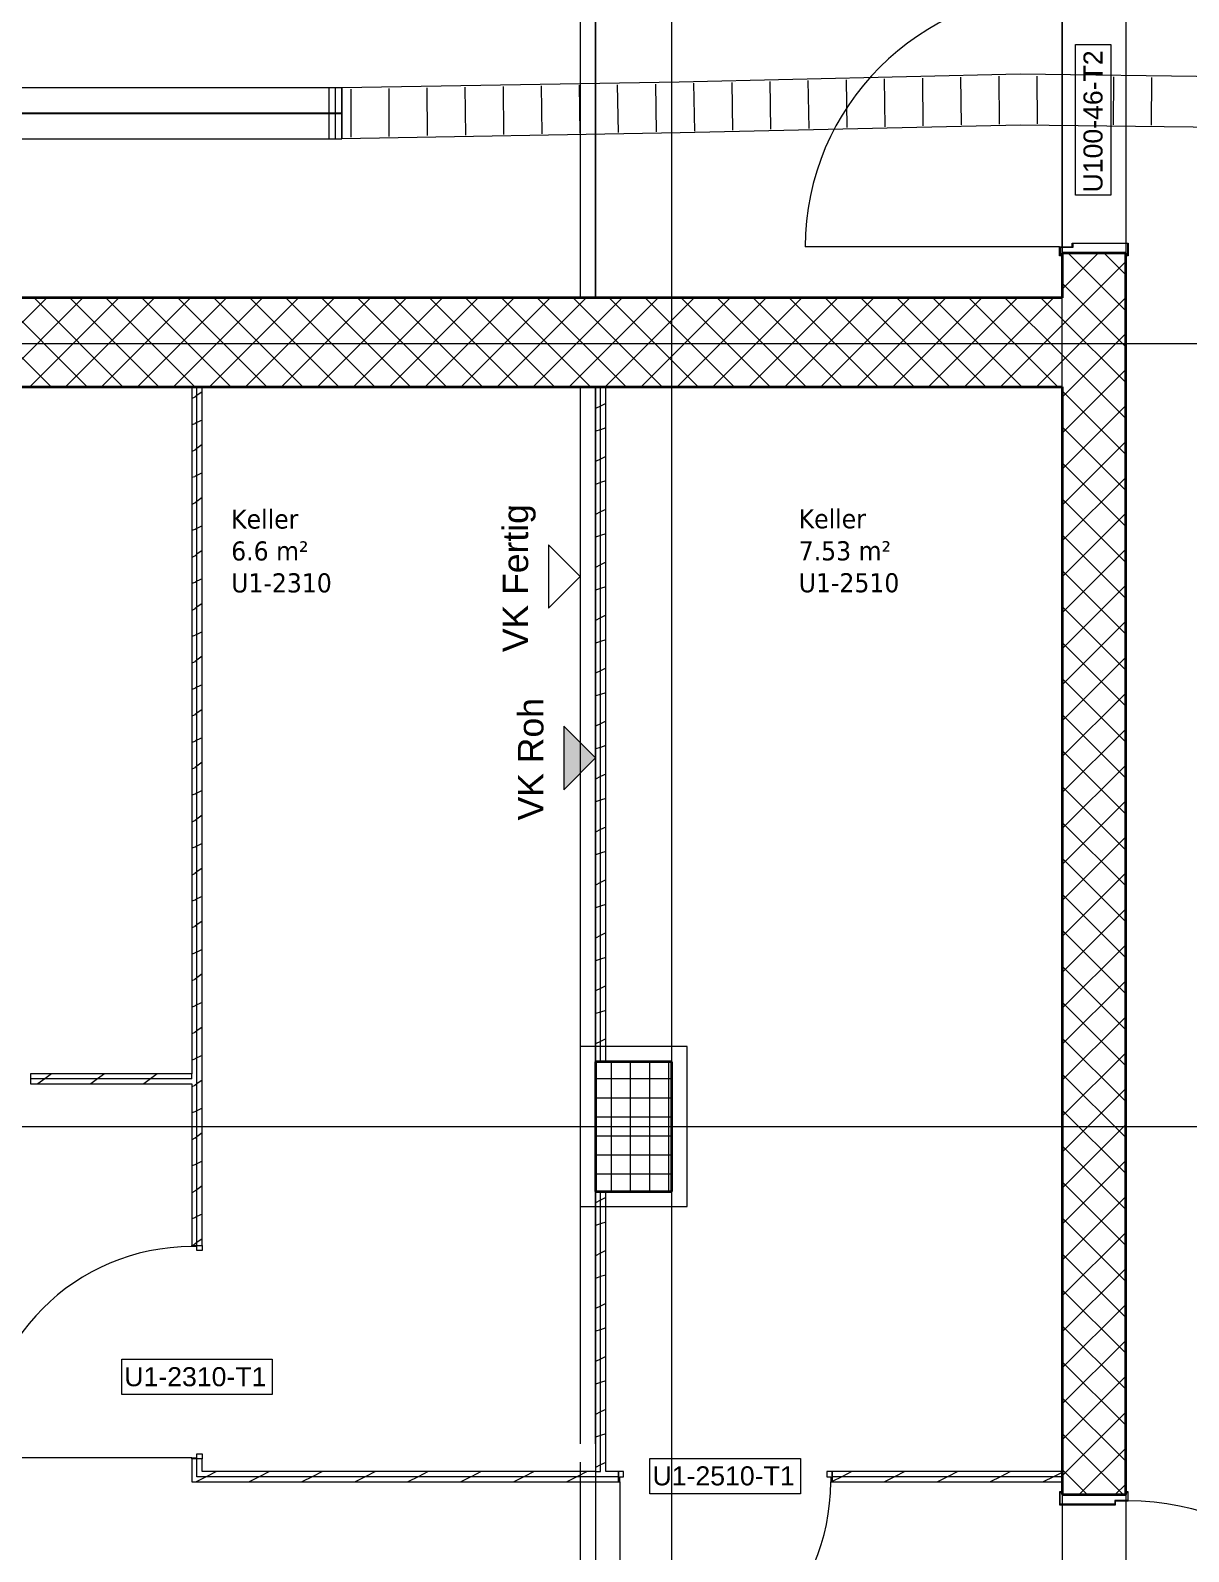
# Model space of a CAD drawing. Extents: x -1907 to 937, y -179 to 966.
# Drawn here: x -12.8 to 78.3, y 498.5 to 618.2 of the extents above; entities that cross this region are included whole.
import ezdxf
from ezdxf.lldxf.tags import DXFTag

# ---------------------------------------------------------------- set-up
doc = ezdxf.new("R2010")
doc.units = 0
doc.layers.get('0').update_dxf_attribs({"lineweight": 13})
for name, color, linetype, lineweight in [('A-____-NOTE-TEXT', 7, 'Continuous', 9), ('A-AREA-____-IDEN', 7, 'Continuous', 5), ('A-DOOR-____-IDEN', 7, 'Continuous', 5), ('A-DOOR-____-OTLN', 7, 'Continuous', 9), ('A-DOOR-FRAM-MCUT', 7, 'Continuous', 9), ('A-DOOR-OPNG-OTLN', 7, 'Continuous', 9), ('A-FLOR-____-OTLN', 7, 'Continuous', 9), ('A-FLOR-____-OVHD', 7, 'Strichpunkt - Fein', 9), ('A-WALL-____-MCUT', 7, 'Continuous', 35), ('A-WALL-____-PATT', 7, 'Continuous', 35), ('A-WALL-FNSH-MCUT', 7, 'Continuous', 35), ('S-COLS-____-MCUT', 7, 'Continuous', 35), ('S-COLS-____-OTLN', 7, 'Continuous', 9), ('S-GRID-____-OTLN', 7, 'Continuous', 5)]:
    doc.layers.add(name, color=color, linetype=linetype, lineweight=lineweight)
doc.layers.add('EL01_WAN_Röhre Boden', color=7, linetype='Continuous', lineweight=13, true_color=0xff6666)
doc.styles.get("Standard").update_dxf_attribs({"font": 'arial.ttf'})
tags = doc.linetypes.add('_Rasterlinie_', pattern=[0.375, 0.2, -0.05, 0.075, -0.05]).pattern_tags.tags
tags[10:11] = [DXFTag(74, 4), DXFTag(75, 0), DXFTag(340, '0'), DXFTag(46, 1.0), DXFTag(50, 0.0), DXFTag(44, 0.0), DXFTag(45, 0.0)]
tags[8:9] = [DXFTag(74, 4), DXFTag(75, 0), DXFTag(340, '0'), DXFTag(46, 1.0), DXFTag(50, 0.0), DXFTag(44, 0.0), DXFTag(45, 0.0)]
tags[6:7] = [DXFTag(74, 4), DXFTag(75, 0), DXFTag(340, '0'), DXFTag(46, 1.0), DXFTag(50, 0.0), DXFTag(44, 0.0), DXFTag(45, 0.0)]
tags[4:5] = [DXFTag(74, 4), DXFTag(75, 0), DXFTag(340, '0'), DXFTag(46, 1.0), DXFTag(50, 0.0), DXFTag(44, 0.0), DXFTag(45, 0.0)]
tags = doc.linetypes.add('ACAD_ISO03W100', pattern=[30, 12, -18]).pattern_tags.tags
tags[6:7] = [DXFTag(74, 4), DXFTag(75, 0), DXFTag(340, '0'), DXFTag(46, 0.0), DXFTag(50, 0.0), DXFTag(44, 0.0), DXFTag(45, 0.0)]
tags[4:5] = [DXFTag(74, 4), DXFTag(75, 0), DXFTag(340, '0'), DXFTag(46, 0.0), DXFTag(50, 0.0), DXFTag(44, 0.0), DXFTag(45, 0.0)]
tags = doc.linetypes.add('Grundrissdarstellung Sturz', pattern=[0.25, 0.15, -0.05, 0, -0.05]).pattern_tags.tags
tags[10:11] = [DXFTag(74, 4), DXFTag(75, 0), DXFTag(340, '0'), DXFTag(46, 1.0), DXFTag(50, 0.0), DXFTag(44, 0.0), DXFTag(45, 0.0)]
tags[8:9] = [DXFTag(74, 4), DXFTag(75, 0), DXFTag(340, '0'), DXFTag(46, 1.0), DXFTag(50, 0.0), DXFTag(44, 0.0), DXFTag(45, 0.0)]
tags[6:7] = [DXFTag(74, 4), DXFTag(75, 0), DXFTag(340, '0'), DXFTag(46, 1.0), DXFTag(50, 0.0), DXFTag(44, 0.0), DXFTag(45, 0.0)]
tags[4:5] = [DXFTag(74, 4), DXFTag(75, 0), DXFTag(340, '0'), DXFTag(46, 1.0), DXFTag(50, 0.0), DXFTag(44, 0.0), DXFTag(45, 0.0)]
tags = doc.linetypes.add('Strichpunkt - Fein', pattern=[0.2, 0.1, -0.05, 0, -0.05]).pattern_tags.tags
tags[10:11] = [DXFTag(74, 4), DXFTag(75, 0), DXFTag(340, '0'), DXFTag(46, 1.0), DXFTag(50, 0.0), DXFTag(44, 0.0), DXFTag(45, 0.0)]
tags[8:9] = [DXFTag(74, 4), DXFTag(75, 0), DXFTag(340, '0'), DXFTag(46, 1.0), DXFTag(50, 0.0), DXFTag(44, 0.0), DXFTag(45, 0.0)]
tags[6:7] = [DXFTag(74, 4), DXFTag(75, 0), DXFTag(340, '0'), DXFTag(46, 1.0), DXFTag(50, 0.0), DXFTag(44, 0.0), DXFTag(45, 0.0)]
tags[4:5] = [DXFTag(74, 4), DXFTag(75, 0), DXFTag(340, '0'), DXFTag(46, 1.0), DXFTag(50, 0.0), DXFTag(44, 0.0), DXFTag(45, 0.0)]
tags = doc.linetypes.add('STRICHPUNKT2', pattern=[12.7, 6.35, -3.175, 0, -3.175]).pattern_tags.tags
tags[10:11] = [DXFTag(74, 4), DXFTag(75, 0), DXFTag(340, '0'), DXFTag(46, 0.0), DXFTag(50, 0.0), DXFTag(44, 0.0), DXFTag(45, 0.0)]
tags[8:9] = [DXFTag(74, 4), DXFTag(75, 0), DXFTag(340, '0'), DXFTag(46, 0.0), DXFTag(50, 0.0), DXFTag(44, 0.0), DXFTag(45, 0.0)]
tags[6:7] = [DXFTag(74, 4), DXFTag(75, 0), DXFTag(340, '0'), DXFTag(46, 0.0), DXFTag(50, 0.0), DXFTag(44, 0.0), DXFTag(45, 0.0)]
tags[4:5] = [DXFTag(74, 4), DXFTag(75, 0), DXFTag(340, '0'), DXFTag(46, 0.0), DXFTag(50, 0.0), DXFTag(44, 0.0), DXFTag(45, 0.0)]

# ---------------------------------------------------------------- blocks, each defined once
blk = doc.blocks.new('Referenz-A0UJ2810XE', base_point=(-1920.13, -159.41))
at = {"layer": 'A-____-NOTE-TEXT', "color": 0, "linetype": 'Continuous', "lineweight": 5, "ltscale": 0.13}
for p, q in [((27.94, 577.72), (27.94, 572.72)), ((30.44, 575.22), (27.94, 577.72)), ((27.94, 572.72), (30.44, 575.22)), ((29.14, 563.45), (29.14, 558.45)), ((31.64, 560.95), (29.14, 563.45)), ((29.14, 558.45), (31.64, 560.95))]:
    blk.add_line(p, q, dxfattribs=at)
for points in [[(29.14, 560.95), (29.14, 563.45), (31.64, 560.95)], [(29.14, 560.95), (31.64, 560.95), (29.14, 558.45)]]:
    blk.add_solid(points, dxfattribs=at)
at = {"layer": 'A-DOOR-____-IDEN', "color": 0, "linetype": 'Continuous', "ltscale": 0.13}
for p, q in [((69.4, 605.23), (69.4, 617.07)), ((69.4, 617.07), (72.18, 617.07)), ((72.18, 617.07), (72.18, 605.23)), ((72.18, 605.23), (69.4, 605.23)), ((-5.63, 513.64), (6.21, 513.64)), ((-5.63, 510.86), (-5.63, 513.64)), ((6.21, 513.64), (6.21, 510.86)), ((6.21, 510.86), (-5.63, 510.86)), ((35.92, 505.84), (47.76, 505.84)), ((35.92, 503.06), (35.92, 505.84)), ((47.76, 505.84), (47.76, 503.06)), ((47.76, 503.06), (35.92, 503.06))]:
    blk.add_line(p, q, dxfattribs=at)
at = {"layer": 'A-DOOR-____-OTLN', "color": 0, "linetype": 'Grundrissdarstellung Sturz', "ltscale": 0.13}
for p, q in [((68.34, 621.65), (68.34, 600.65)), ((73.34, 621.65), (73.34, 600.65)), ((68.34, 503), (68.34, 482)), ((73.34, 503), (73.34, 482))]:
    blk.add_line(p, q, dxfattribs=at)
at = {"layer": 'A-DOOR-FRAM-MCUT', "color": 0, "linetype": 'Continuous', "ltscale": 0.13}
for p, q in [((68.14, 601.15), (69.14, 601.15)), ((68.14, 600.45), (68.14, 601.15)), ((68.18, 601.11), (68.18, 600.49)), ((69.18, 601.11), (68.18, 601.11)), ((69.14, 601.45), (73.54, 601.45)), ((69.14, 601.15), (69.14, 601.45)), ((69.18, 601.41), (69.18, 601.11)), ((73.5, 601.41), (69.18, 601.41)), ((73.5, 600.49), (73.5, 601.41)), ((73.54, 601.45), (73.54, 600.45)), ((68.34, 600.45), (68.14, 600.45)), ((68.18, 600.49), (68.34, 600.49)), ((68.34, 600.49), (68.34, 600.45)), ((73.34, 600.49), (73.5, 600.49)), ((73.34, 600.45), (73.34, 600.49)), ((73.54, 600.45), (73.34, 600.45)), ((-0.11, 522.6), (0.69, 522.6)), ((-0.11, 522.5), (-0.11, 522.6)), ((0.29, 522.5), (-0.11, 522.5)), ((0.29, 522.2), (0.29, 522.5)), ((0.69, 522.2), (0.29, 522.2)), ((0.69, 522.6), (0.69, 522.2)), ((0.29, 506.2), (0.69, 506.2)), ((0.29, 505.9), (0.29, 506.2)), ((0.69, 506.2), (0.69, 505.8)), ((-0.11, 505.9), (0.29, 505.9)), ((-0.11, 505.8), (-0.11, 505.9)), ((0.69, 505.8), (-0.11, 505.8)), ((33.84, 504.8), (33.44, 504.8)), ((33.44, 504.8), (33.44, 504)), ((33.44, 504), (33.54, 504)), ((33.54, 504), (33.54, 504.4)), ((33.54, 504.4), (33.84, 504.4)), ((33.84, 504.4), (33.84, 504.8)), ((50.24, 504.8), (49.84, 504.8)), ((49.84, 504.8), (49.84, 504.4)), ((49.84, 504.4), (50.14, 504.4)), ((50.14, 504.4), (50.14, 504)), ((50.14, 504), (50.24, 504)), ((50.24, 504), (50.24, 504.8)), ((68.34, 503.2), (68.14, 503.2)), ((68.14, 503.2), (68.14, 502.2)), ((68.18, 502.24), (68.18, 503.16)), ((68.18, 503.16), (68.34, 503.16)), ((68.34, 503.16), (68.34, 503.2)), ((73.54, 503.2), (73.34, 503.2)), ((73.34, 503.2), (73.34, 503.16)), ((73.34, 503.16), (73.5, 503.16)), ((73.5, 503.16), (73.5, 502.54)), ((73.54, 502.5), (73.54, 503.2)), ((68.14, 502.2), (72.54, 502.2)), ((72.5, 502.24), (68.18, 502.24)), ((73.5, 502.54), (72.5, 502.54)), ((72.5, 502.54), (72.5, 502.24)), ((72.54, 502.2), (72.54, 502.5)), ((72.54, 502.5), (73.54, 502.5))]:
    blk.add_line(p, q, dxfattribs=at)
at = {"layer": 'A-DOOR-OPNG-OTLN', "color": 0, "linetype": 'Continuous', "ltscale": 0.13}
for p, q in [((68.14, 601.15), (48.14, 601.15)), ((-0.11, 505.9), (-16.71, 505.9)), ((33.54, 504), (33.54, 487.4))]:
    blk.add_line(p, q, dxfattribs=at)
for centre, major_axis in [((68.14, 601.15), (0, 20)), ((-0.11, 505.9), (0, 16.6)), ((33.54, 504), (0, -16.6)), ((73.54, 482.5), (20, 0))]:
    blk.add_ellipse(centre, major_axis=major_axis, ratio=1, start_param=0, end_param=1.570796, dxfattribs=at)
at = {"layer": 'A-FLOR-____-OTLN', "color": 0, "linetype": 'Continuous', "ltscale": 0.13}
for p, q in [((68.34, 601.15), (68.34, 621.15)), ((73.34, 620.85), (73.34, 601.45)), ((68.34, 600.65), (68.34, 601.11)), ((73.34, 601.41), (73.34, 600.65))]:
    blk.add_line(p, q, dxfattribs=at)
at = {"layer": 'A-FLOR-____-OVHD', "color": 0, "linetype": 'Strichpunkt - Fein', "ltscale": 0.13}
for p, q in [((30.44, 625.15), (30.44, 597.15)), ((31.64, 597.15), (31.64, 625.15)), ((31.64, 625.15), (31.64, 597.15)), ((30.44, 590.15), (30.44, 507)), ((31.64, 507), (31.64, 590.15)), ((31.64, 590.15), (31.64, 536.65)), ((38.84, 538.25), (30.44, 538.25)), ((30.44, 538.25), (30.44, 525.65)), ((38.84, 525.65), (38.84, 538.25)), ((31.64, 527.25), (31.64, 508.05)), ((30.44, 525.65), (38.84, 525.65)), ((30.44, 505.55), (30.44, 410.75)), ((31.64, 505.55), (31.64, 475.05))]:
    blk.add_line(p, q, dxfattribs=at)
at = {"layer": 'A-WALL-____-MCUT', "color": 0, "linetype": 'Continuous', "ltscale": 0.35}
for p, q in [((73.34, 600.65), (68.34, 600.65)), ((68.34, 600.65), (68.34, 597.15)), ((73.34, 503), (73.34, 600.65)), ((68.34, 597.15), (-120.56, 597.15)), ((-51.76, 590.15), (68.34, 590.15)), ((68.34, 590.15), (68.34, 503)), ((68.34, 503), (73.34, 503))]:
    blk.add_line(p, q, dxfattribs=at)
at = {"layer": 'A-WALL-____-MCUT', "color": 0, "linetype": 'Continuous', "lineweight": 9, "ltscale": 0.13}
for p, q in [((68.34, 590.15), (68.34, 597.15)), ((0.29, 522.6), (0.29, 590.15)), ((32.04, 537.05), (32.04, 590.15)), ((-0.11, 535.7), (-0.11, 536.1)), ((-0.11, 535.7), (-12.81, 535.7)), ((32.04, 504.8), (32.04, 526.85)), ((0.29, 504.4), (0.29, 505.8)), ((33.44, 504.4), (0.29, 504.4)), ((31.64, 504.8), (32.04, 504.8)), ((68.34, 504.4), (50.24, 504.4))]:
    blk.add_line(p, q, dxfattribs=at)
at = {"layer": 'A-WALL-____-PATT', "color": 0, "linetype": 'Continuous', "lineweight": 9, "ltscale": 0.13}
for p, q in [((68.34, 600.64), (68.34, 600.65)), ((68.34, 597.82), (71.17, 600.65)), ((68.34, 594.99), (73.34, 599.99)), ((73.34, 596.13), (68.82, 600.65)), ((73.34, 598.96), (71.65, 600.65)), ((-18.52, 590.15), (-11.52, 597.15)), ((-11.19, 590.15), (-18.19, 597.15)), ((-15.69, 590.15), (-8.69, 597.15)), ((-8.36, 590.15), (-15.36, 597.15)), ((-12.87, 590.15), (-5.87, 597.15)), ((-5.53, 590.15), (-12.53, 597.15)), ((-10.04, 590.15), (-3.04, 597.15)), ((-2.7, 590.15), (-9.7, 597.15)), ((-7.21, 590.15), (-0.21, 597.15)), ((0.12, 590.15), (-6.88, 597.15)), ((-4.38, 590.15), (2.62, 597.15)), ((2.95, 590.15), (-4.05, 597.15)), ((-1.55, 590.15), (5.45, 597.15)), ((5.78, 590.15), (-1.22, 597.15)), ((1.28, 590.15), (8.28, 597.15)), ((8.61, 590.15), (1.61, 597.15)), ((4.1, 590.15), (11.1, 597.15)), ((11.44, 590.15), (4.44, 597.15)), ((6.93, 590.15), (13.93, 597.15)), ((14.27, 590.15), (7.27, 597.15)), ((9.76, 590.15), (16.76, 597.15)), ((17.09, 590.15), (10.09, 597.15)), ((12.59, 590.15), (19.59, 597.15)), ((19.92, 590.15), (12.92, 597.15)), ((15.42, 590.15), (22.42, 597.15)), ((22.75, 590.15), (15.75, 597.15)), ((18.25, 590.15), (25.25, 597.15)), ((25.58, 590.15), (18.58, 597.15)), ((21.08, 590.15), (28.08, 597.15)), ((28.41, 590.15), (21.41, 597.15)), ((23.9, 590.15), (30.9, 597.15)), ((31.24, 590.15), (24.24, 597.15)), ((26.73, 590.15), (33.73, 597.15)), ((34.06, 590.15), (27.06, 597.15)), ((29.56, 590.15), (36.56, 597.15)), ((36.89, 590.15), (29.89, 597.15)), ((32.39, 590.15), (39.39, 597.15)), ((39.72, 590.15), (32.72, 597.15)), ((35.22, 590.15), (42.22, 597.15)), ((42.55, 590.15), (35.55, 597.15)), ((38.05, 590.15), (45.05, 597.15)), ((45.38, 590.15), (38.38, 597.15)), ((40.87, 590.15), (47.87, 597.15)), ((48.21, 590.15), (41.21, 597.15)), ((43.7, 590.15), (50.7, 597.15)), ((51.04, 590.15), (44.04, 597.15)), ((46.53, 590.15), (53.53, 597.15)), ((53.86, 590.15), (46.86, 597.15)), ((49.36, 590.15), (56.36, 597.15)), ((56.69, 590.15), (49.69, 597.15)), ((52.19, 590.15), (59.19, 597.15)), ((59.52, 590.15), (52.52, 597.15)), ((55.02, 590.15), (62.02, 597.15)), ((62.35, 590.15), (55.35, 597.15)), ((57.84, 590.15), (64.84, 597.15)), ((65.18, 590.15), (58.18, 597.15)), ((60.67, 590.15), (67.67, 597.15)), ((68.01, 590.15), (61.01, 597.15)), ((68.34, 592.65), (63.83, 597.15)), ((68.34, 595.47), (66.66, 597.15)), ((73.34, 593.3), (68.34, 598.3)), ((68.34, 592.16), (73.34, 597.16)), ((63.5, 590.15), (68.34, 594.99)), ((73.34, 590.47), (68.34, 595.47)), ((68.34, 589.33), (73.34, 594.33)), ((73.34, 587.65), (68.34, 592.65)), ((66.33, 590.15), (68.34, 592.16)), ((68.34, 586.5), (73.34, 591.5)), ((0.14, 589.34), (-0.11, 589.21)), ((0.29, 589.46), (0.11, 589.33)), ((0.69, 589.76), (0.29, 589.46)), ((32.44, 588.83), (32.04, 588.63)), ((73.34, 584.82), (68.34, 589.82)), ((32.04, 588.63), (31.64, 588.43)), ((68.34, 583.67), (73.34, 588.67)), ((0.12, 587.24), (-0.11, 587.16)), ((0.29, 587.33), (0.14, 587.26)), ((0.69, 587.53), (0.29, 587.33)), ((32.04, 586.77), (31.64, 586.64)), ((32.44, 586.91), (32.04, 586.77)), ((73.34, 581.99), (68.34, 586.99)), ((0.14, 585.17), (-0.11, 585.05)), ((0.29, 585.3), (0.11, 585.16)), ((0.69, 585.6), (0.29, 585.3)), ((68.34, 580.84), (73.34, 585.84)), ((32.04, 584.46), (31.64, 584.26)), ((32.44, 584.66), (32.04, 584.46)), ((73.34, 579.16), (68.34, 584.16)), ((0.12, 583.07), (-0.11, 583)), ((0.29, 583.17), (0.14, 583.09)), ((0.69, 583.37), (0.29, 583.17)), ((68.34, 578.02), (73.34, 583.02)), ((32.04, 582.61), (31.64, 582.47)), ((32.44, 582.74), (32.04, 582.61)), ((0.14, 581.01), (-0.11, 580.88)), ((0.29, 581.13), (0.11, 581)), ((0.69, 581.43), (0.29, 581.13)), ((32.44, 580.5), (32.04, 580.3)), ((73.34, 576.33), (68.34, 581.33)), ((0.69, 579.2), (0.29, 579)), ((32.04, 580.3), (31.64, 580.1)), ((68.34, 575.19), (73.34, 580.19)), ((0.12, 578.91), (-0.11, 578.83)), ((0.29, 579), (0.14, 578.93)), ((32.04, 578.44), (31.64, 578.31)), ((32.44, 578.58), (32.04, 578.44)), ((73.34, 573.5), (68.34, 578.5)), ((0.14, 576.84), (-0.11, 576.72)), ((0.29, 576.97), (0.11, 576.83)), ((0.69, 577.27), (0.29, 576.97)), ((68.34, 572.36), (73.34, 577.36)), ((32.04, 576.14), (31.64, 575.94)), ((32.44, 576.34), (32.04, 576.14)), ((73.34, 570.68), (68.34, 575.68)), ((0.12, 574.74), (-0.11, 574.67)), ((0.29, 574.84), (0.14, 574.76)), ((0.69, 575.04), (0.29, 574.84)), ((32.44, 574.41), (32.04, 574.28)), ((68.34, 569.53), (73.34, 574.53)), ((32.04, 574.28), (31.64, 574.14)), ((0.14, 572.68), (-0.11, 572.55)), ((0.29, 572.8), (0.11, 572.67)), ((0.69, 573.1), (0.29, 572.8)), ((32.44, 572.17), (32.04, 571.97)), ((73.34, 567.85), (68.34, 572.85)), ((0.69, 570.87), (0.29, 570.67)), ((32.04, 571.97), (31.64, 571.77)), ((68.34, 566.7), (73.34, 571.7)), ((0.12, 570.58), (-0.11, 570.5)), ((0.29, 570.67), (0.14, 570.6)), ((32.04, 570.11), (31.64, 569.98)), ((32.44, 570.25), (32.04, 570.11)), ((73.34, 565.02), (68.34, 570.02)), ((0.14, 568.51), (-0.11, 568.39)), ((0.29, 568.64), (0.11, 568.5)), ((0.69, 568.94), (0.29, 568.64)), ((68.34, 563.87), (73.34, 568.87)), ((32.04, 567.81), (31.64, 567.61)), ((32.44, 568.01), (32.04, 567.81)), ((0.12, 566.42), (-0.11, 566.34)), ((0.29, 566.51), (0.14, 566.43)), ((0.69, 566.71), (0.29, 566.51)), ((32.44, 566.08), (32.04, 565.95)), ((73.34, 562.19), (68.34, 567.19)), ((68.34, 561.05), (73.34, 566.05)), ((32.04, 565.95), (31.64, 565.82)), ((0.14, 564.35), (-0.11, 564.22)), ((0.29, 564.47), (0.11, 564.34)), ((0.69, 564.77), (0.29, 564.47)), ((32.04, 563.64), (31.64, 563.44)), ((32.44, 563.84), (32.04, 563.64)), ((73.34, 559.36), (68.34, 564.36)), ((0.69, 562.54), (0.29, 562.34)), ((68.34, 558.22), (73.34, 563.22)), ((0.12, 562.25), (-0.11, 562.17)), ((0.29, 562.34), (0.14, 562.27)), ((32.04, 561.78), (31.64, 561.65)), ((32.44, 561.92), (32.04, 561.78)), ((73.34, 556.53), (68.34, 561.53)), ((0.14, 560.18), (-0.11, 560.06)), ((0.29, 560.31), (0.11, 560.17)), ((0.69, 560.61), (0.29, 560.31)), ((68.34, 555.39), (73.34, 560.39)), ((32.04, 559.48), (31.64, 559.28)), ((32.44, 559.68), (32.04, 559.48)), ((0.12, 558.09), (-0.11, 558.01)), ((0.29, 558.18), (0.14, 558.1)), ((0.69, 558.38), (0.29, 558.18)), ((32.44, 557.75), (32.04, 557.62)), ((73.34, 553.7), (68.34, 558.7)), ((32.04, 557.62), (31.64, 557.49)), ((68.34, 552.56), (73.34, 557.56)), ((0.14, 556.02), (-0.11, 555.9)), ((0.29, 556.14), (0.12, 556.01)), ((0.69, 556.44), (0.29, 556.14)), ((32.04, 555.31), (31.64, 555.11)), ((32.44, 555.51), (32.04, 555.31)), ((73.34, 550.88), (68.34, 555.88)), ((0.69, 554.21), (0.29, 554.01)), ((68.34, 549.73), (73.34, 554.73)), ((0.12, 553.92), (-0.11, 553.84)), ((0.29, 554.01), (0.14, 553.94)), ((32.04, 553.45), (31.64, 553.32)), ((32.44, 553.59), (32.04, 553.45)), ((73.34, 548.05), (68.34, 553.05)), ((0.14, 551.85), (-0.11, 551.73)), ((0.29, 551.98), (0.12, 551.85)), ((0.69, 552.28), (0.29, 551.98)), ((68.34, 546.9), (73.34, 551.9)), ((32.04, 551.15), (31.64, 550.95)), ((32.44, 551.35), (32.04, 551.15)), ((0.12, 549.76), (-0.11, 549.68)), ((0.29, 549.85), (0.14, 549.77)), ((0.69, 550.05), (0.29, 549.85)), ((32.04, 549.29), (31.64, 549.16)), ((32.44, 549.42), (32.04, 549.29)), ((73.34, 545.22), (68.34, 550.22)), ((0.69, 548.11), (0.29, 547.81)), ((68.34, 544.08), (73.34, 549.08)), ((0.14, 547.69), (-0.11, 547.57)), ((0.29, 547.81), (0.12, 547.68)), ((32.04, 546.98), (31.64, 546.78)), ((32.44, 547.18), (32.04, 546.98)), ((73.34, 542.39), (68.34, 547.39)), ((0.29, 545.68), (0.13, 545.61)), ((0.69, 545.88), (0.29, 545.68)), ((68.34, 541.25), (73.34, 546.25)), ((0.12, 545.59), (-0.11, 545.51)), ((32.04, 545.12), (31.64, 544.99)), ((32.44, 545.26), (32.04, 545.12)), ((73.34, 539.56), (68.34, 544.56)), ((0.13, 543.52), (-0.11, 543.4)), ((0.29, 543.65), (0.12, 543.52)), ((0.69, 543.95), (0.29, 543.65)), ((68.34, 538.42), (73.34, 543.42)), ((32.04, 542.82), (31.64, 542.62)), ((32.44, 543.02), (32.04, 542.82)), ((0.12, 541.43), (-0.11, 541.35)), ((0.29, 541.52), (0.13, 541.44)), ((0.69, 541.72), (0.29, 541.52)), ((32.04, 540.96), (31.64, 540.83)), ((32.44, 541.09), (32.04, 540.96)), ((73.34, 536.73), (68.34, 541.73)), ((0.69, 539.78), (0.29, 539.48)), ((68.34, 535.59), (73.34, 540.59)), ((0.13, 539.36), (-0.11, 539.24)), ((0.29, 539.48), (0.12, 539.35)), ((32.04, 538.65), (31.64, 538.45)), ((32.44, 538.85), (32.04, 538.65)), ((73.34, 533.91), (68.34, 538.91)), ((0.29, 537.35), (0.13, 537.28)), ((0.69, 537.55), (0.29, 537.35)), ((68.34, 532.76), (73.34, 537.76)), ((-11.16, 536.1), (-11.69, 535.7)), ((-6.99, 536.1), (-7.53, 535.7)), ((-2.83, 536.1), (-3.36, 535.7)), ((0.12, 537.26), (-0.11, 537.18)), ((-11.69, 535.7), (-12.23, 535.3)), ((-7.53, 535.7), (-8.06, 535.3)), ((-3.36, 535.7), (-3.9, 535.3)), ((0.13, 535.19), (-0.11, 535.07)), ((0.29, 535.31), (0.12, 535.19)), ((0.69, 535.61), (0.29, 535.31)), ((73.34, 531.08), (68.34, 536.08)), ((68.34, 529.93), (73.34, 534.93)), ((0.12, 533.1), (-0.11, 533.02)), ((0.29, 533.19), (0.13, 533.11)), ((0.69, 533.39), (0.29, 533.19)), ((73.34, 528.25), (68.34, 533.25)), ((0.69, 531.45), (0.29, 531.15)), ((68.34, 527.1), (73.34, 532.1)), ((0.13, 531.03), (-0.11, 530.91)), ((0.29, 531.15), (0.12, 531.02)), ((73.34, 525.42), (68.34, 530.42)), ((0.12, 528.93), (-0.11, 528.86)), ((0.29, 529.02), (0.13, 528.95)), ((0.69, 529.22), (0.29, 529.02)), ((68.34, 524.28), (73.34, 529.28)), ((0.13, 526.86), (-0.11, 526.74)), ((0.29, 526.98), (0.12, 526.86)), ((0.69, 527.28), (0.29, 526.98)), ((73.34, 522.59), (68.34, 527.59)), ((32.04, 526.16), (31.64, 525.96)), ((32.44, 526.36), (32.04, 526.16)), ((68.34, 521.45), (73.34, 526.45)), ((0.12, 524.77), (-0.11, 524.69)), ((0.29, 524.86), (0.13, 524.78)), ((0.69, 525.06), (0.29, 524.86)), ((32.04, 524.3), (31.64, 524.17)), ((32.44, 524.43), (32.04, 524.3)), ((73.34, 519.76), (68.34, 524.76)), ((0.69, 523.12), (0.29, 522.82)), ((68.34, 518.62), (73.34, 523.62)), ((0.13, 522.7), (-0.06, 522.6)), ((0.29, 522.82), (0.12, 522.69)), ((32.04, 521.99), (31.64, 521.79)), ((32.44, 522.19), (32.04, 521.99)), ((73.34, 516.94), (68.34, 521.94)), ((68.34, 515.79), (73.34, 520.79)), ((32.04, 520.14), (31.64, 520)), ((32.44, 520.27), (32.04, 520.14)), ((73.34, 514.11), (68.34, 519.11)), ((32.04, 517.83), (31.64, 517.63)), ((32.44, 518.03), (32.04, 517.83)), ((68.34, 512.96), (73.34, 517.96)), ((32.04, 515.97), (31.64, 515.84)), ((32.44, 516.11), (32.04, 515.97)), ((73.34, 511.28), (68.34, 516.28)), ((68.34, 510.13), (73.34, 515.13)), ((32.04, 513.66), (31.64, 513.46)), ((32.44, 513.86), (32.04, 513.66)), ((73.34, 508.45), (68.34, 513.45)), ((68.34, 507.31), (73.34, 512.31)), ((32.04, 511.81), (31.64, 511.67)), ((32.44, 511.94), (32.04, 511.81)), ((73.34, 505.62), (68.34, 510.62)), ((32.04, 509.5), (31.64, 509.3)), ((32.44, 509.7), (32.04, 509.5)), ((68.34, 504.48), (73.34, 509.48)), ((32.04, 507.64), (31.64, 507.51)), ((32.44, 507.78), (32.04, 507.64)), ((73.13, 503), (68.34, 507.79)), ((69.69, 503), (73.34, 506.65)), ((32.04, 505.33), (31.64, 505.13)), ((32.44, 505.53), (32.04, 505.33)), ((0.29, 504.03), (0.22, 504)), ((1.01, 504.39), (0.29, 504.03)), ((1.82, 504.8), (1.02, 504.4)), ((5.18, 504.4), (4.39, 504)), ((5.99, 504.8), (5.19, 504.4)), ((9.34, 504.4), (8.55, 504)), ((10.15, 504.8), (9.35, 504.4)), ((13.51, 504.4), (12.72, 504)), ((14.32, 504.8), (13.52, 504.4)), ((17.68, 504.4), (16.88, 504)), ((18.48, 504.8), (17.68, 504.4)), ((21.84, 504.4), (21.05, 504)), ((22.65, 504.8), (21.85, 504.4)), ((26.01, 504.4), (25.21, 504)), ((26.81, 504.8), (26.01, 504.4)), ((30.17, 504.4), (29.38, 504)), ((30.98, 504.8), (30.18, 504.4)), ((51, 504.4), (50.24, 504.02)), ((51.8, 504.8), (51, 504.4)), ((55.16, 504.4), (54.36, 504)), ((55.96, 504.8), (55.16, 504.4)), ((59.33, 504.4), (58.53, 504)), ((60.13, 504.8), (59.33, 504.4)), ((63.49, 504.4), (62.69, 504)), ((64.29, 504.8), (63.49, 504.4)), ((67.66, 504.4), (66.86, 504)), ((68.34, 504.74), (67.66, 504.4)), ((70.3, 503), (68.34, 504.96)), ((72.52, 503), (73.34, 503.82))]:
    blk.add_line(p, q, dxfattribs=at)
at = {"layer": 'A-WALL-FNSH-MCUT', "color": 0, "linetype": 'Continuous', "lineweight": 9, "ltscale": 0.13}
for p, q in [((-0.11, 590.15), (-0.11, 536.1)), ((0.69, 522.6), (0.69, 590.15)), ((31.64, 590.15), (31.64, 537.05)), ((32.44, 537.05), (32.44, 590.15)), ((-0.11, 536.1), (-12.81, 536.1)), ((-12.81, 536.1), (-12.81, 535.3)), ((31.64, 537.05), (32.44, 537.05)), ((-12.81, 535.3), (-0.11, 535.3)), ((-0.11, 535.3), (-0.11, 522.6)), ((31.64, 526.85), (31.64, 504.8)), ((32.44, 526.85), (31.64, 526.85)), ((32.44, 504.8), (32.44, 526.85)), ((-0.11, 522.6), (0.69, 522.6)), ((-0.11, 505.8), (-0.11, 504)), ((0.69, 505.8), (-0.11, 505.8)), ((0.69, 504.8), (0.69, 505.8)), ((-0.11, 504), (33.44, 504)), ((31.64, 504.8), (0.69, 504.8)), ((33.44, 504.8), (32.44, 504.8)), ((33.44, 504), (33.44, 504.8)), ((68.34, 504.8), (50.24, 504.8)), ((50.24, 504.8), (50.24, 504)), ((50.24, 504), (68.34, 504))]:
    blk.add_line(p, q, dxfattribs=at)
at = {"layer": 'S-COLS-____-MCUT', "color": 0, "linetype": 'Continuous', "ltscale": 0.35}
for p, q in [((37.64, 537.05), (31.64, 537.05)), ((31.64, 537.05), (31.64, 526.85)), ((37.64, 526.85), (37.64, 537.05)), ((31.64, 526.85), (37.64, 526.85))]:
    blk.add_line(p, q, dxfattribs=at)
at = {"layer": 'S-COLS-____-OTLN', "color": 0, "linetype": 'Continuous', "ltscale": 0.13}
for p, q in [((32.9, 526.85), (32.9, 537.05)), ((34.4, 526.85), (34.4, 537.05)), ((35.9, 526.85), (35.9, 537.05)), ((37.4, 526.85), (37.4, 537.05)), ((31.64, 535.72), (37.64, 535.72)), ((31.64, 534.22), (37.64, 534.22)), ((31.64, 532.72), (37.64, 532.72)), ((31.64, 531.22), (37.64, 531.22)), ((31.64, 529.72), (37.64, 529.72)), ((31.64, 528.22), (37.64, 528.22))]:
    blk.add_line(p, q, dxfattribs=at)
at = {"layer": 'S-GRID-____-OTLN', "color": 0, "linetype": '_Rasterlinie_', "ltscale": 0.13}
for p, q in [((37.64, 186.65), (37.64, 798.42)), ((-928.26, 593.55), (316.93, 593.55)), ((-944.26, 531.95), (300.93, 531.95))]:
    blk.add_line(p, q, dxfattribs=at)
at = {"layer": 'A-____-NOTE-TEXT', "color": 0, "linetype": 'Continuous', "lineweight": 5, "ltscale": 0.13, "char_height": 2, "attachment_point": 1, "rotation": 90}
for s, insert in [('{\\fArial;VK Fertig}', (24.34, 569.27)), ('{\\fArial;VK Roh}', (25.54, 556.03))]:
    blk.add_mtext(s, dxfattribs=dict(at, insert=insert))
at = {"layer": 'A-AREA-____-IDEN', "color": 0, "linetype": 'Continuous', "ltscale": 0.13, "char_height": 1.5, "attachment_point": 1}
for s, insert in [('{\\W0.9;\\fVerdana;Keller}', (2.98, 580.49)), ('{\\W0.9;\\fVerdana;Keller}', (47.62, 580.51)), ('{\\W0.9;\\fVerdana;6.6 m²}', (2.98, 577.98)), ('{\\W0.9;\\fVerdana;7.53 m²}', (47.62, 577.99)), ('{\\W0.9;\\fVerdana;U1-2310}', (2.98, 575.47)), ('{\\W0.9;\\fVerdana;U1-2510}', (47.62, 575.48))]:
    blk.add_mtext(s, dxfattribs=dict(at, insert=insert))
at = {"layer": 'A-DOOR-____-IDEN', "color": 0, "linetype": 'Continuous', "ltscale": 0.13, "insert": (70.02, 605.43), "char_height": 1.5, "attachment_point": 1, "rotation": 90}
blk.add_mtext('{\\fArial;U100-46-T2}', dxfattribs=at)
at = {"layer": 'A-DOOR-____-IDEN', "color": 0, "linetype": 'Continuous', "ltscale": 0.13, "char_height": 1.5, "attachment_point": 1}
for s, insert in [('{\\fArial;U1-2310-T1}', (-5.43, 513.02)), ('{\\fArial;U1-2510-T1}', (36.12, 505.22))]:
    blk.add_mtext(s, dxfattribs=dict(at, insert=insert))
blk = doc.blocks.new('Wickelfalzrohr-A0UJ281QXE', base_point=(-108.81, 609.66))
at = {"color": 0, "linetype": 'ByBlock', "lineweight": -2, "ltscale": 0.13}
for p, q in [((11.19, 613.66), (-108.81, 613.66)), ((-108.81, 612.49), (-108.81, 613.66)), ((11.19, 612.49), (11.19, 613.66)), ((-108.81, 610.83), (-108.81, 612.49)), ((11.19, 610.83), (11.19, 612.49)), ((-108.81, 609.66), (-108.81, 610.83)), ((11.19, 609.66), (11.19, 610.83)), ((-108.81, 609.66), (11.19, 609.66))]:
    blk.add_line(p, q, dxfattribs=at)
at = {"color": 0, "linetype": 'STRICHPUNKT2', "lineweight": 25, "ltscale": 0.25}
blk.add_line((-108.81, 611.66), (11.19, 611.66), dxfattribs=at)
blk = doc.blocks.new('Flexrohr-A0UJ2850XE', base_point=(11.69, 487.78))
at = {"color": 0, "linetype": 'ByBlock', "lineweight": -2, "ltscale": 0.13}
for p, q in [((38.22, 614.11), (11.69, 613.66)), ((33.35, 613.91), (33.41, 610.15)), ((36.35, 613.96), (36.42, 610.2)), ((65.04, 614.73), (38.22, 614.11)), ((39.35, 614.02), (39.42, 610.26)), ((42.35, 614.09), (42.41, 610.33)), ((45.35, 614.16), (45.41, 610.4)), ((48.35, 614.23), (48.41, 610.47)), ((51.35, 614.29), (51.4, 610.54)), ((54.35, 614.36), (54.4, 610.6)), ((57.36, 614.43), (57.39, 610.67)), ((60.36, 614.5), (60.39, 610.74)), ((63.36, 614.57), (63.38, 610.81)), ((91.85, 614.4), (65.04, 614.73)), ((66.36, 614.59), (66.38, 610.83)), ((69.37, 614.56), (69.37, 610.8)), ((72.37, 614.52), (72.36, 610.76)), ((75.38, 614.48), (75.35, 610.72)), ((11.69, 613.66), (11.69, 609.66)), ((12.39, 613.55), (12.39, 609.79)), ((15.38, 613.6), (15.39, 609.84)), ((18.38, 613.66), (18.4, 609.9)), ((21.37, 613.71), (21.4, 609.95)), ((24.37, 613.76), (24.4, 610)), ((27.36, 613.81), (27.41, 610.05)), ((30.36, 613.86), (30.41, 610.1)), ((65.06, 610.73), (38.3, 610.11)), ((91.73, 610.41), (65.06, 610.73)), ((38.3, 610.11), (11.69, 609.66))]:
    blk.add_line(p, q, dxfattribs=at)
blk = doc.blocks.new('Wickelfalzrohr-A0UJ28CKXE', base_point=(10.69, 609.66))
at = {"color": 0, "linetype": 'ByBlock', "lineweight": -2, "ltscale": 0.13}
for p, q in [((11.69, 613.66), (10.69, 613.66)), ((10.69, 612.49), (10.69, 613.66)), ((11.69, 612.49), (11.69, 613.66)), ((10.69, 610.83), (10.69, 612.49)), ((11.69, 610.83), (11.69, 612.49)), ((10.69, 609.66), (10.69, 610.83)), ((11.69, 609.66), (11.69, 610.83)), ((10.69, 609.66), (11.69, 609.66))]:
    blk.add_line(p, q, dxfattribs=at)
at = {"color": 0, "linetype": 'STRICHPUNKT2', "lineweight": 25, "ltscale": 0.25}
blk.add_line((10.69, 611.66), (11.69, 611.66), dxfattribs=at)

msp = doc.modelspace()

# ---------------------------------------------------------------- block references
at = {"color": 9, "lineweight": 25, "ltscale": 0.25, "true_color": 0xc0c0c0}
msp.add_blockref('Referenz-A0UJ2810XE', (-1920.13, -159.41), dxfattribs=at)
at = {"layer": 'EL01_WAN_Röhre Boden', "color": 6, "linetype": 'ACAD_ISO03W100', "ltscale": 1.3, "true_color": 0xff00ff}
for name, p in [('Flexrohr-A0UJ2850XE', (11.69, 487.78)), ('Wickelfalzrohr-A0UJ28CKXE', (10.69, 609.66))]:
    msp.add_blockref(name, p, dxfattribs=at)
at = {"layer": 'EL01_WAN_Röhre Boden', "color": 6, "linetype": 'ACAD_ISO03W100', "ltscale": 0.13, "true_color": 0xff00ff}
msp.add_blockref('Wickelfalzrohr-A0UJ281QXE', (-108.81, 609.66), dxfattribs=at)

doc.saveas('drawing.dxf')
